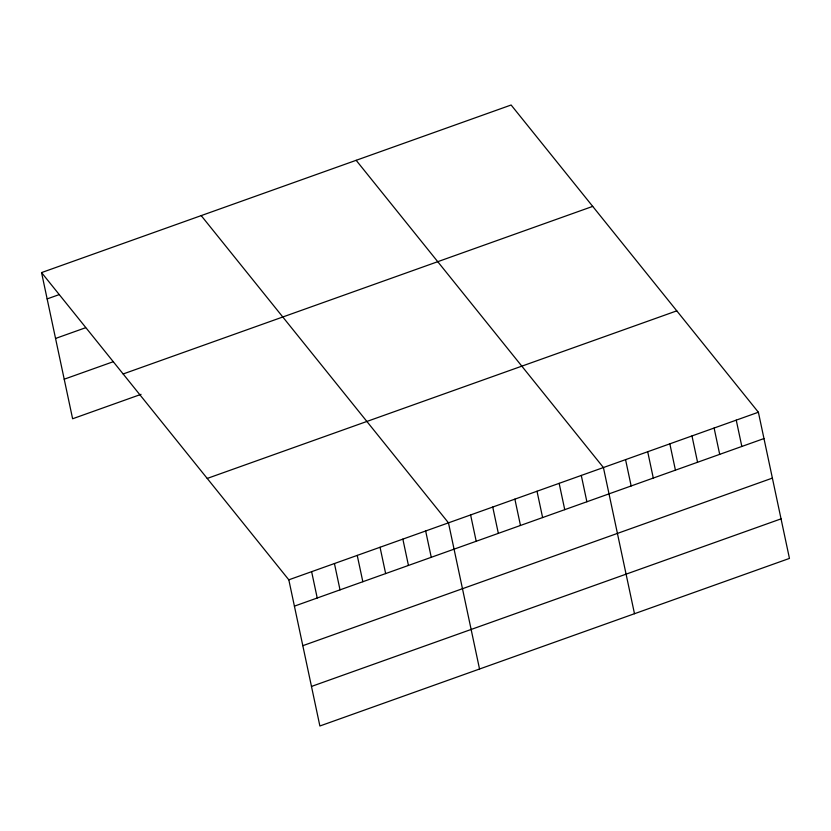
<?xml version="1.0" encoding="UTF-8"?>
<svg xmlns="http://www.w3.org/2000/svg" width="831" height="831" viewBox="0 0 831 831"><rect width="100%" height="100%" fill="white"/><g stroke="black" fill="none" stroke-linecap="round" stroke-linejoin="round"><path stroke-width="1.25" d="M41.55 272.589L511.117 105.007L758.381 412.238L789.45 558.411L319.883 725.993L288.814 579.82L41.55 272.589L72.619 418.762L141.041 394.341M47.149 298.911L59.146 294.621M55.552 338.456L85.562 327.746M64.216 379.206L113.432 361.651M123.144 373.971L592.711 206.389M207.22 478.438L676.777 310.856M288.814 579.82L758.381 412.238M294.413 606.142L763.969 438.56M302.816 645.687L772.383 478.105M311.48 686.437L781.047 518.856M356.156 160.31L603.42 467.541L634.489 613.714M201.206 215.613L448.47 522.844L479.539 669.017M736.245 420.143L741.834 446.455M714.109 428.038L719.698 454.36M691.974 435.943L697.562 462.254M669.838 443.837L675.426 470.159M647.702 451.742L653.291 478.064M625.556 459.636L631.155 485.958M581.285 475.436L586.883 501.758M559.149 483.341L564.748 509.663M537.013 491.246L542.612 517.557M514.877 499.14L520.476 525.462M492.741 507.045L498.34 533.367M470.606 514.94L476.205 541.261M425.659 530.978L431.258 557.3M402.858 539.122L408.447 565.444M380.047 547.265L385.646 573.577M357.237 555.399L362.835 581.721M334.436 563.543L340.024 589.865M311.625 571.676L317.224 597.998"/></g></svg>
